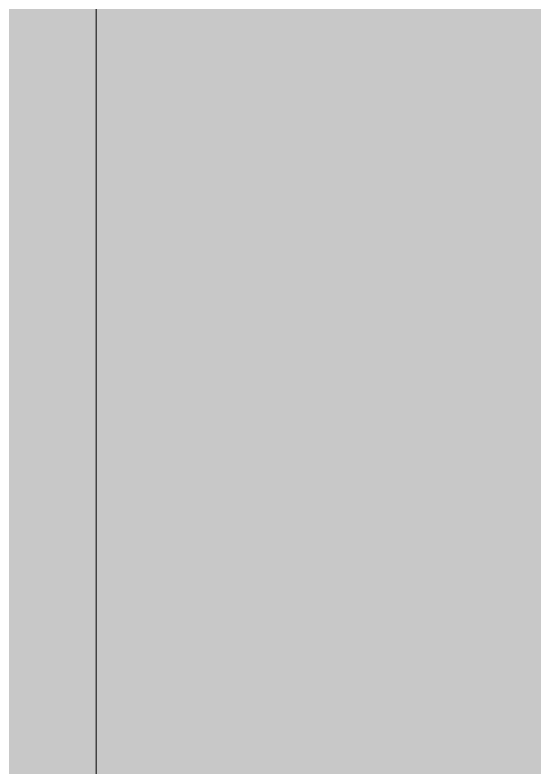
# Model space of a CAD drawing. Header units: inches. Extents: x -4501 to -113, y 9396 to 12816.
# Drawn here: x -3828.573 to -3826.336, y 10200.849 to 10204.091 of the extents above; entities that cross this region are included whole.
import ezdxf

# ---------------------------------------------------------------- set-up
doc = ezdxf.new("R2010")
doc.units = ezdxf.units.IN
doc.header["$MEASUREMENT"] = 0
doc.layers.add('A-WALL', color=113, linetype='Continuous', lineweight=9)
doc.layers.add('A-WALL-PATT-3', color=111, linetype='Continuous', lineweight=9)

msp = doc.modelspace()

# ---------------------------------------------------------------- hatches: boundary and pattern name
at = {"layer": 'A-WALL-PATT-3'}
h = msp.add_hatch(dxfattribs=at)
h.set_pattern_fill('FP_3', color=256, style=0, pattern_type=2)
h.set_pattern_definition([(0, (0, 0), (0, 9.596), []), (315, (0, 0), (9.5968532, 0), [13.571, -13.571]), (45, (0, 0), (9.5968532, 0), [13.571, -13.571])])
h.paths.add_polyline_path([(-3829.2237, 10012.5894), (-3828.2237, 10012.5894), (-3828.2237, 10050.9894), (-3829.2237, 10050.9894), (-3829.2237, 10012.5902)], flags=0)
h.paths.add_polyline_path([(-3829.2237, 10089.0144), (-3828.2237, 10089.0144), (-3828.2237, 10153.9894), (-3829.2237, 10153.9894), (-3829.2237, 10136.7815)], flags=0)
h.paths.add_polyline_path([(-3828.9073, 10192.0144), (-3828.2237, 10192.0144), (-3828.2237, 10242.9894), (-3829.2237, 10242.9894), (-3829.2237, 10192.0144)], flags=0)
h.paths.add_polyline_path([(-3829.2237, 10281.0144), (-3828.2237, 10281.0144), (-3828.2237, 10339.2394), (-3829.2237, 10339.2394), (-3829.2237, 10305.8079)], flags=0)
h.paths.add_polyline_path([(-3828.2237, 10531.2394), (-3828.2237, 10547.8144), (-3829.2237, 10547.8144), (-3829.2237, 10531.2394)], flags=0)
h.paths.add_polyline_path([(-3829.2237, 10548.6894), (-3828.2237, 10549.6894), (-3828.2237, 10703.7894), (-3829.2237, 10703.7894), (-3829.2237, 10551.3144)], flags=0)
h.paths.add_polyline_path([(-3828.2237, 10895.7894), (-3828.2237, 11010.9894), (-3829.2237, 11010.9894), (-3829.2237, 10895.7894)], flags=0)
h.paths.add_polyline_path([(-3829.2237, 11049.0144), (-3828.2237, 11049.0144), (-3828.2237, 11100.5894), (-3829.2237, 11100.5894), (-3829.2237, 11049.3894)], flags=0)
h.paths.add_polyline_path([(-3829.2237, 11138.6144), (-3828.2237, 11138.6144), (-3828.2237, 11164.5894), (-3829.2237, 11164.5894)], flags=0)
h.paths.add_polyline_path([(-3829.2237, 11202.6144), (-3828.2237, 11202.6144), (-3828.2237, 11202.9894), (-3829.2237, 11202.9894)], flags=0)
h.paths.add_polyline_path([(-3828.2237, 11241.0144), (-3828.2237, 11279.7894), (-3829.2237, 11279.7894), (-3829.2237, 11241.0144)], flags=0)
h.paths.add_polyline_path([(-3828.2237, 11317.8144), (-3828.2237, 11318.1894), (-3829.2237, 11318.1894), (-3829.2237, 11317.8144)], flags=0)
h.paths.add_polyline_path([(-3829.2237, 11356.2144), (-3828.2237, 11356.2144), (-3828.2237, 11380.1894), (-3829.2237, 11380.1894)], flags=0)
h.paths.add_polyline_path([(-3828.2237, 11418.2144), (-3828.2237, 11471.7894), (-3829.2237, 11471.7894), (-3829.2237, 11418.2144)], flags=0)
h.paths.add_polyline_path([(-3829.2237, 11509.8144), (-3828.2237, 11509.8144), (-3828.2237, 11587.3644), (-3829.2237, 11587.3644), (-3829.2237, 11514.5975)], flags=0)
h.paths.add_polyline_path([(-3828.2237, 11663.4144), (-3828.2237, 11778.9894), (-3829.2237, 11778.9894), (-3829.2237, 11663.4144)], flags=0)
h.paths.add_polyline_path([(-3829.2237, 11817.0144), (-3828.2237, 11817.0144), (-3828.2237, 11867.7769), (-3829.2237, 11867.7769), (-3829.2237, 11850.2144)], flags=0)
h.paths.add_polyline_path([(-3829.2237, 11905.8019), (-3828.2237, 11905.8019), (-3828.2237, 11970.9894), (-3829.2237, 11970.9894), (-3829.2237, 11909.0783)], flags=0)
h.paths.add_polyline_path([(-3828.2237, 12047.0394), (-3828.2237, 12087.0894), (-3829.2237, 12087.0894), (-3829.2237, 12047.0394)], flags=0)
h = msp.add_hatch(dxfattribs=at)
h.set_pattern_fill('FP_4', color=256, style=0, pattern_type=2)
h.set_pattern_definition([(216.87, (12.795, 31.987), (95.9612857, 63.9749714), [15.994, -143.942]), (206.565, (31.987, 22.391), (-31.986981, -31.986924), [35.763, -35.763]), (198.435, (31.987, 6.397), (-63.974746, -31.987128), [20.231, -80.922])])
h.paths.add_polyline_path([(-3822.7237, 10018.0894), (-3822.7237, 10050.9894), (-3828.2237, 10050.9894), (-3828.2237, 10018.0894), (-3826.8578, 10018.0894)], flags=0)
h.paths.add_polyline_path([(-3828.2237, 10089.0144), (-3822.7237, 10089.0144), (-3822.7237, 10153.9894), (-3828.2237, 10153.9894), (-3828.2237, 10136.7815)], flags=0)
h.paths.add_polyline_path([(-3828.2237, 10192.0144), (-3822.7237, 10192.0144), (-3822.7237, 10242.9894), (-3828.2237, 10242.9894), (-3828.2237, 10195.5465)], flags=0)
h.paths.add_polyline_path([(-3828.2237, 10281.0144), (-3822.7237, 10281.0144), (-3822.7237, 10339.2394), (-3828.2237, 10339.2394), (-3828.2237, 10307.0975)], flags=0)
h.paths.add_polyline_path([(-3828.2237, 10531.2394), (-3822.7237, 10531.2394), (-3822.7237, 10551.3144), (-3826.5987, 10551.3144), (-3822.7237, 10555.1894), (-3822.7237, 10703.7894), (-3828.2237, 10703.7894), (-3828.2237, 10548.0556)], flags=0)
h.paths.add_polyline_path([(-3828.2237, 10895.7894), (-3822.7237, 10895.7894), (-3822.7237, 11010.9894), (-3828.2237, 11010.9894), (-3828.2237, 10911.803)], flags=0)
h.paths.add_polyline_path([(-3827.8154, 11049.0144), (-3822.7237, 11049.0144), (-3822.7237, 11100.5894), (-3828.2237, 11100.5894), (-3828.2237, 11049.0144), (-3828.111, 11049.0144)], flags=0)
h.paths.add_polyline_path([(-3828.2237, 11138.6144), (-3822.7237, 11138.6144), (-3822.7237, 11164.5894), (-3828.2237, 11164.5894)], flags=0)
h.paths.add_polyline_path([(-3827.2237, 11202.6144), (-3822.7237, 11202.6144), (-3822.7237, 11202.9894), (-3828.2237, 11202.9894), (-3828.2237, 11202.6144)], flags=0)
h.paths.add_polyline_path([(-3828.2237, 11241.0144), (-3822.7237, 11241.0144), (-3822.7237, 11279.7894), (-3828.2237, 11279.7894), (-3828.2237, 11256.257)], flags=0)
h.paths.add_polyline_path([(-3827.2237, 11317.8144), (-3822.7237, 11317.8964), (-3822.7237, 11318.1894), (-3828.2237, 11318.1894), (-3828.2237, 11317.8144)], flags=0)
h.paths.add_polyline_path([(-3828.2237, 11356.2144), (-3822.7237, 11356.2144), (-3822.7237, 11380.1894), (-3828.2237, 11380.1894)], flags=0)
h.paths.add_polyline_path([(-3828.2237, 11418.2144), (-3822.7237, 11418.2144), (-3822.7237, 11471.7894), (-3828.2237, 11471.7894), (-3828.2237, 11428.484)], flags=0)
h.paths.add_polyline_path([(-3828.2237, 11509.8144), (-3822.7237, 11509.8144), (-3822.7237, 11587.3644), (-3828.2237, 11587.3644), (-3828.2237, 11514.5975)], flags=0)
h.paths.add_polyline_path([(-3828.2237, 11663.4144), (-3822.7237, 11663.4144), (-3822.7237, 11778.9894), (-3828.2237, 11778.9894), (-3828.2237, 11686.8245)], flags=0)
h.paths.add_polyline_path([(-3828.2237, 11817.0144), (-3822.7237, 11817.0144), (-3822.7237, 11867.7769), (-3828.2237, 11867.7769), (-3828.2237, 11850.2144)], flags=0)
h.paths.add_polyline_path([(-3822.7237, 11905.8019), (-3822.7237, 11970.9894), (-3828.2237, 11970.9894), (-3828.2237, 11905.8019)], flags=0)
h.paths.add_polyline_path([(-3828.2237, 12047.0394), (-3822.7237, 12047.0394), (-3822.7237, 12086.0894), (-3828.2237, 12086.0894), (-3828.2237, 12053.2954)], flags=0)

# ---------------------------------------------------------------- linework, layer by layer
at = {"layer": 'A-WALL'}
msp.add_line((-3828.2237, 10242.9894), (-3828.2237, 10192.0144), dxfattribs=at)

doc.saveas('drawing.dxf')
